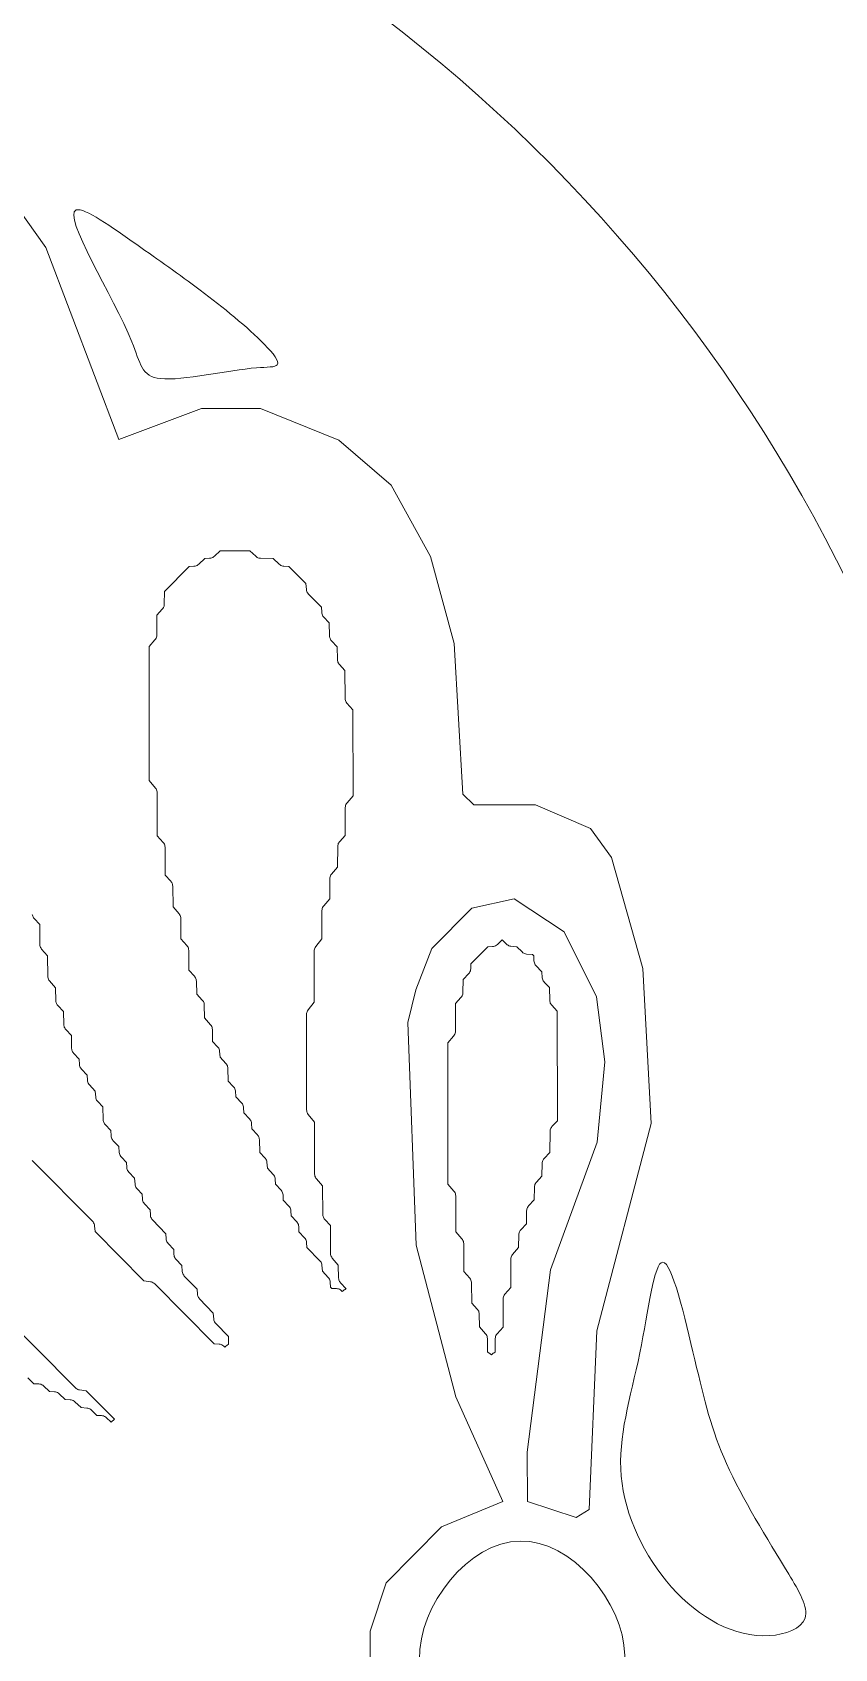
# Model space of a CAD drawing. Header units: inches. Extents: x 36 to 190, y -75 to 56.
# Drawn here: x 54.35 to 57.06, y 39.86 to 45.33 of the extents above; entities that cross this region are included whole.
import ezdxf

# ---------------------------------------------------------------- set-up
doc = ezdxf.new("R2010")
doc.units = ezdxf.units.IN
for name, color, linetype, lineweight in [('01_ORIGINAL_CAD', 7, 'CONTINUOUS', 20), ('02_APPROVED_PDF_OUTLINES', 7, 'CONTINUOUS', 15), ('04_APPROVED_PERIMETER', 7, 'CONTINUOUS', 15)]:
    doc.layers.add(name, color=color, linetype=linetype, lineweight=lineweight)

# ---------------------------------------------------------------- blocks, each defined once
blk = doc.blocks.new('01_SCALLOP')
at = {"layer": '01_ORIGINAL_CAD'}
blk.add_lwpolyline([(50.1404, 46.0145, -0.546754), (57.6505, 41.0455, 0.171391), (58.1845, 40.3509, 0.171391)], format="xyb", dxfattribs=at)
at = {"layer": '02_APPROVED_PDF_OUTLINES'}
for points in [[(53.9606, 41.2812), (54.4925, 40.7448), (54.4949, 40.7427), (54.4976, 40.7408), (54.5005, 40.7394), (54.5036, 40.7383), (54.5067, 40.7377), (54.5294, 40.7344), (54.6248, 40.6382), (54.6141, 40.628), (54.5973, 40.644), (54.5945, 40.6462), (54.5915, 40.6481), (54.5882, 40.6495), (54.5847, 40.6504), (54.5812, 40.6508), (54.5648, 40.6515), (54.5472, 40.669), (54.5445, 40.6712), (54.5416, 40.6731), (54.5385, 40.6746), (54.5352, 40.6756), (54.5318, 40.6761), (54.5118, 40.6779), (54.491, 40.6976), (54.4882, 40.6998), (54.4852, 40.7017), (54.4819, 40.7031), (54.4784, 40.704), (54.4749, 40.7044), (54.4582, 40.7051), (54.4379, 40.7244), (54.4351, 40.7266), (54.432, 40.7285), (54.4288, 40.7299), (54.4253, 40.7308), (54.4218, 40.7312), (54.405, 40.7319), (54.3847, 40.7512), (54.382, 40.7534), (54.3789, 40.7553), (54.3756, 40.7567), (54.3722, 40.7576), (54.3686, 40.758), (54.3519, 40.7587), (54.3316, 40.778)], [(54.3466, 42.3473), (54.3472, 42.3442), (54.3481, 42.3413), (54.3495, 42.3386), (54.3511, 42.336), (54.3531, 42.3336), (54.3719, 42.3135), (54.3722, 42.246), (54.3725, 42.2425), (54.3733, 42.239), (54.3745, 42.2357), (54.3763, 42.2325), (54.3784, 42.2297), (54.3986, 42.2066), (54.399, 42.1387), (54.3993, 42.1351), (54.4, 42.1316), (54.4013, 42.1283), (54.403, 42.1252), (54.4052, 42.1223), (54.4255, 42.0991), (54.4265, 42.0549), (54.4268, 42.0519), (54.4274, 42.049), (54.4284, 42.0461), (54.4297, 42.0434), (54.4313, 42.0408), (54.4332, 42.0385), (54.4522, 42.0181), (54.4532, 41.9744), (54.4535, 41.9714), (54.4541, 41.9685), (54.4551, 41.9656), (54.4564, 41.9629), (54.458, 41.9603), (54.4599, 41.958), (54.4789, 41.9376), (54.4799, 41.8939), (54.4802, 41.8909), (54.4808, 41.888), (54.4818, 41.8851), (54.4831, 41.8824), (54.4847, 41.8798), (54.4866, 41.8775), (54.5058, 41.8569), (54.5066, 41.8397), (54.507, 41.8362), (54.5079, 41.8328), (54.5093, 41.8296), (54.5111, 41.8265), (54.5133, 41.8238), (54.5325, 41.8033), (54.5332, 41.7861), (54.5336, 41.7826), (54.5345, 41.7792), (54.5359, 41.7759), (54.5377, 41.7729), (54.5399, 41.7701), (54.5595, 41.7491), (54.5613, 41.7288), (54.5619, 41.7254), (54.5628, 41.7221), (54.5643, 41.719), (54.5661, 41.7161), (54.5683, 41.7135), (54.5856, 41.6958), (54.5866, 41.6525), (54.5868, 41.6494), (54.5874, 41.6465), (54.5884, 41.6436), (54.5897, 41.6409), (54.5913, 41.6383), (54.5933, 41.636), (54.6125, 41.6154), (54.6132, 41.5983), (54.6136, 41.5948), (54.6145, 41.5913), (54.6159, 41.5881), (54.6177, 41.5851), (54.6199, 41.5823), (54.6395, 41.5613), (54.6413, 41.541), (54.6418, 41.5376), (54.6428, 41.5343), (54.6443, 41.5312), (54.6461, 41.5283), (54.6483, 41.5257), (54.6658, 41.5078), (54.6665, 41.4909), (54.6669, 41.4874), (54.6678, 41.484), (54.6692, 41.4808), (54.671, 41.4777), (54.6732, 41.475), (54.6928, 41.454), (54.6946, 41.4336), (54.6951, 41.4303), (54.6961, 41.427), (54.6976, 41.4239), (54.6994, 41.421), (54.7016, 41.4184), (54.7191, 41.4005), (54.7198, 41.3836), (54.7202, 41.3801), (54.7211, 41.3767), (54.7225, 41.3735), (54.7243, 41.3704), (54.7265, 41.3677), (54.7457, 41.3471), (54.7465, 41.33), (54.7468, 41.327), (54.7474, 41.324), (54.7485, 41.3212), (54.7498, 41.3185), (54.7515, 41.316), (54.7534, 41.3137), (54.7989, 41.2664), (54.7997, 41.2495), (54.8001, 41.246), (54.801, 41.2426), (54.8024, 41.2393), (54.8042, 41.2363), (54.8064, 41.2335), (54.8256, 41.213), (54.8263, 41.1958), (54.8268, 41.1923), (54.8276, 41.1889), (54.829, 41.1857), (54.8308, 41.1826), (54.833, 41.1799), (54.8526, 41.1589), (54.8544, 41.1385), (54.855, 41.1351), (54.856, 41.1318), (54.8574, 41.1287), (54.8593, 41.1258), (54.8615, 41.1232), (54.9055, 41.0785), (54.9062, 41.0617), (54.9065, 41.0587), (54.9072, 41.0558), (54.9082, 41.0529), (54.9096, 41.0503), (54.9112, 41.0477), (54.9132, 41.0455), (54.9591, 40.9977), (54.9609, 40.9776), (54.9615, 40.9741), (54.9625, 40.9709), (54.9639, 40.9677), (54.9658, 40.9648), (54.968, 40.9622), (55.0115, 40.918), (55.0116, 40.8914), (55.011, 40.8913), (55.0078, 40.8899), (55.0049, 40.8881), (55.0023, 40.886), (54.9986, 40.8825), (54.9948, 40.886), (54.9921, 40.8882), (54.989, 40.89), (54.9858, 40.8914), (54.9824, 40.8922), (54.9789, 40.8926), (54.9626, 40.8934), (54.7611, 41.0965), (54.7587, 41.0987), (54.756, 41.1005), (54.7531, 41.1019), (54.7501, 41.103), (54.7469, 41.1037), (54.7243, 41.1069), (54.5591, 41.2735), (54.5574, 41.2934), (54.5568, 41.2968), (54.5558, 41.3001), (54.5544, 41.3033), (54.5525, 41.3062), (54.5502, 41.3088), (54.3463, 41.5148)]]:
    blk.add_lwpolyline(points, dxfattribs=at)
for points in [[(54.9831, 43.5784), (55.0833, 43.5784), (55.1031, 43.5596), (55.1055, 43.5577), (55.1081, 43.556), (55.1108, 43.5547), (55.1137, 43.5537), (55.1167, 43.553), (55.1198, 43.5528), (55.1627, 43.5519), (55.1828, 43.5329), (55.1856, 43.5306), (55.1886, 43.5287), (55.1919, 43.5273), (55.1954, 43.5264), (55.1989, 43.526), (55.2152, 43.5253), (55.273, 43.467), (55.2748, 43.4471), (55.2753, 43.4437), (55.2763, 43.4404), (55.2777, 43.4372), (55.2796, 43.4343), (55.2818, 43.4317), (55.3258, 43.387), (55.3266, 43.3702), (55.327, 43.3667), (55.3279, 43.3633), (55.3292, 43.3601), (55.331, 43.357), (55.3333, 43.3543), (55.3522, 43.334), (55.3532, 43.2903), (55.3535, 43.2873), (55.3541, 43.2843), (55.3551, 43.2814), (55.3564, 43.2787), (55.358, 43.2761), (55.3599, 43.2738), (55.3789, 43.2535), (55.3799, 43.2098), (55.3802, 43.2068), (55.3808, 43.2038), (55.3818, 43.2009), (55.3831, 43.1982), (55.3847, 43.1956), (55.3866, 43.1933), (55.4054, 43.1732), (55.4059, 43.0789), (55.4061, 43.0753), (55.4069, 43.0718), (55.4082, 43.0685), (55.4099, 43.0654), (55.4121, 43.0625), (55.4322, 43.0395), (55.4328, 42.7485), (55.4127, 42.7254), (55.4106, 42.7226), (55.4089, 42.7194), (55.4076, 42.7161), (55.4068, 42.7126), (55.4066, 42.709), (55.4065, 42.6147), (55.3878, 42.5946), (55.3859, 42.5922), (55.3842, 42.5897), (55.3829, 42.5869), (55.382, 42.584), (55.3814, 42.581), (55.3811, 42.5779), (55.3803, 42.507), (55.3601, 42.4838), (55.3579, 42.481), (55.3562, 42.4778), (55.355, 42.4745), (55.3542, 42.471), (55.354, 42.4675), (55.3538, 42.3995), (55.3337, 42.3764), (55.3316, 42.3736), (55.3299, 42.3705), (55.3286, 42.3671), (55.3279, 42.3636), (55.3276, 42.3601), (55.3275, 42.2647), (55.3065, 42.2386), (55.3046, 42.2358), (55.3031, 42.2328), (55.3019, 42.2296), (55.3013, 42.2262), (55.301, 42.2229), (55.3014, 42.05), (55.2804, 42.0238), (55.2785, 42.021), (55.2769, 42.018), (55.2758, 42.0148), (55.2751, 42.0115), (55.2749, 42.0081), (55.2755, 41.686), (55.2758, 41.6827), (55.2764, 41.6794), (55.2776, 41.6762), (55.2791, 41.6732), (55.2811, 41.6704), (55.3022, 41.6442), (55.3028, 41.4684), (55.303, 41.4648), (55.3038, 41.4613), (55.3051, 41.458), (55.3068, 41.4549), (55.3089, 41.452), (55.3292, 41.4289), (55.3304, 41.3312), (55.3306, 41.3281), (55.3312, 41.3251), (55.3322, 41.3222), (55.3335, 41.3194), (55.3352, 41.3168), (55.3371, 41.3145), (55.3559, 41.2943), (55.3564, 41.2), (55.3566, 41.1965), (55.3574, 41.193), (55.3587, 41.1896), (55.3604, 41.1865), (55.3625, 41.1837), (55.3829, 41.1604), (55.3839, 41.1163), (55.3842, 41.1132), (55.3848, 41.1103), (55.3858, 41.1074), (55.3871, 41.1047), (55.3887, 41.1021), (55.3906, 41.0998), (55.4094, 41.0797), (55.4094, 41.0796), (55.4088, 41.0794), (55.4056, 41.0781), (55.4027, 41.0763), (55.4001, 41.0741), (55.3964, 41.0707), (55.3926, 41.0742), (55.3899, 41.0764), (55.3868, 41.0782), (55.3836, 41.0795), (55.3802, 41.0804), (55.3767, 41.0808), (55.3604, 41.0815), (55.3562, 41.0857), (55.3555, 41.1025), (55.3551, 41.106), (55.3542, 41.1094), (55.3528, 41.1127), (55.351, 41.1157), (55.3488, 41.1184), (55.3292, 41.1394), (55.3274, 41.1598), (55.3269, 41.1632), (55.3259, 41.1665), (55.3244, 41.1696), (55.3226, 41.1725), (55.3203, 41.1751), (55.2763, 41.2198), (55.2756, 41.2366), (55.2752, 41.2401), (55.2743, 41.2435), (55.2729, 41.2468), (55.2711, 41.2498), (55.2689, 41.2526), (55.2497, 41.2731), (55.2489, 41.2903), (55.2485, 41.2938), (55.2476, 41.2972), (55.2463, 41.3005), (55.2445, 41.3035), (55.2422, 41.3062), (55.2231, 41.3268), (55.2223, 41.3439), (55.2219, 41.3474), (55.221, 41.3509), (55.2196, 41.3541), (55.2178, 41.3571), (55.2156, 41.3599), (55.1964, 41.3804), (55.1957, 41.3976), (55.1953, 41.4011), (55.1944, 41.4045), (55.193, 41.4078), (55.1912, 41.4108), (55.189, 41.4135), (55.1698, 41.4341), (55.169, 41.4513), (55.1686, 41.4548), (55.1677, 41.4582), (55.1663, 41.4614), (55.1645, 41.4645), (55.1623, 41.4672), (55.1427, 41.4882), (55.1409, 41.5086), (55.1404, 41.512), (55.1394, 41.5152), (55.138, 41.5183), (55.1361, 41.5212), (55.1339, 41.5238), (55.1167, 41.5415), (55.1157, 41.5849), (55.1154, 41.5879), (55.1148, 41.5909), (55.1138, 41.5937), (55.1125, 41.5965), (55.1109, 41.599), (55.109, 41.6014), (55.0898, 41.6219), (55.089, 41.6391), (55.0886, 41.6426), (55.0877, 41.646), (55.0864, 41.6493), (55.0845, 41.6523), (55.0823, 41.655), (55.0631, 41.6756), (55.0624, 41.6927), (55.062, 41.6962), (55.0611, 41.6997), (55.0597, 41.7029), (55.0579, 41.7059), (55.0557, 41.7087), (55.0361, 41.7297), (55.0343, 41.7501), (55.0338, 41.7534), (55.0328, 41.7567), (55.0313, 41.7598), (55.0295, 41.7627), (55.0273, 41.7653), (55.01, 41.783), (55.009, 41.8264), (55.0088, 41.8294), (55.0082, 41.8324), (55.0072, 41.8352), (55.0059, 41.838), (55.0043, 41.8405), (55.0023, 41.8428), (54.9827, 41.8638), (54.9809, 41.8842), (54.9804, 41.8876), (54.9794, 41.8909), (54.978, 41.894), (54.9761, 41.8969), (54.9739, 41.8995), (54.9569, 41.917), (54.9566, 41.9573), (54.9563, 41.9609), (54.9555, 41.9644), (54.9542, 41.9677), (54.9525, 41.9708), (54.9504, 41.9736), (54.93, 41.9969), (54.929, 42.041), (54.9288, 42.044), (54.9281, 42.047), (54.9272, 42.0499), (54.9259, 42.0526), (54.9242, 42.0552), (54.9223, 42.0575), (54.9033, 42.0778), (54.9023, 42.1215), (54.9021, 42.1245), (54.9014, 42.1275), (54.9005, 42.1304), (54.8992, 42.1331), (54.8975, 42.1357), (54.8956, 42.138), (54.8768, 42.1581), (54.8764, 42.2256), (54.8761, 42.2292), (54.8754, 42.2327), (54.8741, 42.236), (54.8724, 42.2391), (54.8702, 42.242), (54.85, 42.265), (54.8497, 42.333), (54.8494, 42.3365), (54.8486, 42.34), (54.8474, 42.3433), (54.8456, 42.3465), (54.8435, 42.3493), (54.8232, 42.3725), (54.8221, 42.4434), (54.8218, 42.4464), (54.8212, 42.4494), (54.8203, 42.4523), (54.8189, 42.4551), (54.8173, 42.4577), (54.8153, 42.46), (54.7966, 42.4802), (54.7961, 42.5745), (54.7958, 42.578), (54.7951, 42.5815), (54.7938, 42.5848), (54.7921, 42.588), (54.7899, 42.5908), (54.7698, 42.6138), (54.7695, 42.7594), (54.7693, 42.7627), (54.7686, 42.766), (54.7674, 42.7692), (54.7659, 42.7722), (54.764, 42.775), (54.7429, 42.8011), (54.7427, 42.8935), (54.742, 43.2538), (54.7621, 43.2768), (54.7642, 43.2796), (54.7659, 43.2828), (54.7672, 43.2861), (54.7679, 43.2896), (54.7682, 43.2932), (54.7683, 43.3606), (54.787, 43.3808), (54.789, 43.3831), (54.7906, 43.3857), (54.7919, 43.3884), (54.7928, 43.3913), (54.7935, 43.3943), (54.7937, 43.3973), (54.7945, 43.4405), (54.8779, 43.5251), (54.8942, 43.5258), (54.8977, 43.5262), (54.9012, 43.5271), (54.9045, 43.5285), (54.9075, 43.5304), (54.9103, 43.5327), (54.9305, 43.5519), (54.9472, 43.5527), (54.9507, 43.5531), (54.9542, 43.554), (54.9575, 43.5554), (54.9606, 43.5573), (54.9633, 43.5595)], [(55.8879, 40.8653), (55.8876, 40.9112), (55.8873, 40.9148), (55.8865, 40.9183), (55.8853, 40.9216), (55.8836, 40.9247), (55.8814, 40.9276), (55.8611, 40.9508), (55.86, 40.995), (55.8598, 40.998), (55.8592, 41.0009), (55.8582, 41.0038), (55.8569, 41.0066), (55.8553, 41.0091), (55.8533, 41.0114), (55.8345, 41.0316), (55.8342, 41.0991), (55.8339, 41.1026), (55.8331, 41.1061), (55.8318, 41.1094), (55.8301, 41.1126), (55.828, 41.1154), (55.8078, 41.1385), (55.8074, 41.2332), (55.8071, 41.2368), (55.8063, 41.2403), (55.805, 41.2436), (55.8033, 41.2467), (55.8012, 41.2496), (55.781, 41.2726), (55.7805, 41.3942), (55.7802, 41.3978), (55.7795, 41.4013), (55.7782, 41.4046), (55.7765, 41.4077), (55.7743, 41.4106), (55.7542, 41.4336), (55.7533, 41.9125), (55.7733, 41.9356), (55.7754, 41.9384), (55.7772, 41.9415), (55.7784, 41.9449), (55.7792, 41.9484), (55.7794, 41.9519), (55.7795, 42.0462), (55.7982, 42.0664), (55.8001, 42.0687), (55.8018, 42.0713), (55.8031, 42.074), (55.804, 42.0769), (55.8046, 42.0799), (55.8049, 42.0829), (55.8057, 42.1266), (55.8246, 42.1469), (55.8268, 42.1497), (55.8286, 42.1527), (55.83, 42.156), (55.8309, 42.1594), (55.8313, 42.1629), (55.8319, 42.1796), (55.889, 42.2375), (55.9053, 42.2382), (55.9088, 42.2386), (55.9123, 42.2396), (55.9156, 42.241), (55.9186, 42.2428), (55.9214, 42.2451), (55.938, 42.2609), (55.952, 42.2469), (55.9547, 42.2446), (55.9576, 42.2428), (55.9607, 42.2413), (55.964, 42.2403), (55.9674, 42.2397), (55.9871, 42.238), (56.0052, 42.2201), (56.0078, 42.2178), (56.0107, 42.216), (56.0138, 42.2145), (56.0172, 42.2135), (56.0206, 42.2129), (56.0401, 42.2112), (56.0447, 42.2066), (56.0455, 42.1898), (56.0459, 42.1863), (56.0468, 42.1829), (56.0482, 42.1796), (56.05, 42.1766), (56.0522, 42.1739), (56.0718, 42.1529), (56.0736, 42.1325), (56.0741, 42.1291), (56.0751, 42.1258), (56.0765, 42.1227), (56.0784, 42.1199), (56.0806, 42.1172), (56.0978, 42.0996), (56.0988, 42.0562), (56.0991, 42.0532), (56.0997, 42.0502), (56.1007, 42.0473), (56.102, 42.0446), (56.1036, 42.0421), (56.1055, 42.0397), (56.1243, 42.0196), (56.125, 41.649), (56.1063, 41.6289), (56.1044, 41.6265), (56.1028, 41.6239), (56.1014, 41.6212), (56.1005, 41.6183), (56.0999, 41.6153), (56.0997, 41.6122), (56.0988, 41.5418), (56.08, 41.5215), (56.0781, 41.5192), (56.0764, 41.5166), (56.0751, 41.5139), (56.0742, 41.511), (56.0736, 41.508), (56.0733, 41.505), (56.0725, 41.4613), (56.0536, 41.441), (56.0517, 41.4386), (56.0501, 41.4361), (56.0488, 41.4333), (56.0478, 41.4305), (56.0472, 41.4275), (56.0469, 41.4245), (56.0461, 41.3808), (56.0272, 41.3604), (56.0253, 41.3581), (56.0237, 41.3555), (56.0224, 41.3528), (56.0214, 41.3499), (56.0208, 41.3469), (56.0205, 41.3439), (56.0197, 41.3002), (56.0008, 41.2799), (55.9989, 41.2776), (55.9973, 41.275), (55.996, 41.2723), (55.995, 41.2694), (55.9944, 41.2664), (55.9942, 41.2634), (55.9933, 41.2192), (55.9731, 41.196), (55.9709, 41.1931), (55.9692, 41.19), (55.9679, 41.1866), (55.9672, 41.1831), (55.9669, 41.1796), (55.9668, 41.0848), (55.9468, 41.0617), (55.9446, 41.0589), (55.9429, 41.0558), (55.9417, 41.0524), (55.9409, 41.0489), (55.9406, 41.0454), (55.9406, 40.9506), (55.9205, 40.9275), (55.9183, 40.9247), (55.9166, 40.9216), (55.9154, 40.9182), (55.9146, 40.9147), (55.9143, 40.9112), (55.9142, 40.8653), (55.9135, 40.8651), (55.9104, 40.8637), (55.9075, 40.862), (55.9048, 40.8598), (55.9011, 40.8563), (55.8974, 40.8598), (55.8947, 40.862), (55.8918, 40.8637), (55.8887, 40.8651)]]:
    blk.add_lwpolyline(points, close=True, dxfattribs=at)
for points, knots in [([(54.4955, 44.732), (54.5225, 44.7417), (54.6177, 44.6729), (54.7002, 44.6146), (54.7761, 44.561), (54.8413, 44.5162), (54.9156, 44.4602), (54.9912, 44.4033), (55.0762, 44.3347), (55.1328, 44.2769), (55.1626, 44.2465), (55.1845, 44.2191), (55.1763, 44.2079), (55.1696, 44.1987), (55.1425, 44.2005), (55.1055, 44.1976), (55.0121, 44.1902), (54.8551, 44.1527), (54.7807, 44.1609), (54.7149, 44.1682), (54.7137, 44.2113), (54.6839, 44.2856), (54.6236, 44.436), (54.4462, 44.7144), (54.4955, 44.732)], [0, 0, 0, 0, 0.133458, 0.133458, 0.133458, 0.256225, 0.256225, 0.256225, 0.380923, 0.380923, 0.380923, 0.446528, 0.446528, 0.446528, 0.500426, 0.500426, 0.500426, 0.636497, 0.636497, 0.636497, 0.756742, 0.756742, 0.756742, 1, 1, 1, 1]), ([(56.4816, 41.1703), (56.5129, 41.1705), (56.556, 40.9848), (56.5902, 40.8391), (56.6224, 40.7023), (56.6468, 40.6009), (56.6972, 40.4885), (56.7509, 40.3687), (56.834, 40.2364), (56.9079, 40.1145), (56.9425, 40.0574), (56.975, 40.0026), (56.9632, 39.9654), (56.9517, 39.9288), (56.8972, 39.9093), (56.8425, 39.9058), (56.605, 39.8908), (56.3647, 40.1793), (56.341, 40.4457), (56.329, 40.5801), (56.3722, 40.7088), (56.4037, 40.8628), (56.4329, 41.0056), (56.4521, 41.1701), (56.4816, 41.1703)], [0, 0, 0, 0, 0.127595, 0.127595, 0.127595, 0.247493, 0.247493, 0.247493, 0.375386, 0.375386, 0.375386, 0.435352, 0.435352, 0.435352, 0.494355, 0.494355, 0.494355, 0.750733, 0.750733, 0.750733, 0.880041, 0.880041, 0.880041, 1, 1, 1, 1]), ([(55.9985, 40.2262), (56.1719, 40.2289), (56.3492, 40.0223), (56.3526, 39.8387), (56.3561, 39.6545), (56.1847, 39.4933), (56.0107, 39.4905), (55.8376, 39.4876), (55.6619, 39.6414), (55.658, 39.8246), (55.654, 40.0091), (55.8242, 40.2234), (55.9985, 40.2262)], [0, 0, 0, 0, 0.249648, 0.249648, 0.249648, 0.50001, 0.50001, 0.50001, 0.749068, 0.749068, 0.749068, 1, 1, 1, 1])]:
    blk.add_open_spline(points, degree=3, knots=knots, dxfattribs=at)
at = {"layer": '04_APPROVED_PERIMETER'}
blk.add_lwpolyline([(54.2594, 44.7926), (54.3925, 44.6048), (54.6392, 43.9546), (54.9191, 44.0596), (55.1189, 44.0597), (55.3846, 43.9526), (55.5619, 43.8005), (55.6951, 43.559), (55.7753, 43.2639), (55.804, 42.7544), (55.8415, 42.7186), (56.0505, 42.7184), (56.2365, 42.6381), (56.3076, 42.5396), (56.4145, 42.1639), (56.442, 41.6394), (56.2578, 40.9382), (56.2321, 40.333), (56.1879, 40.3061), (56.0232, 40.3596), (56.0229, 40.5264), (56.1013, 41.1438), (56.2595, 41.5766), (56.2858, 41.8479), (56.2577, 42.0683), (56.1479, 42.2878), (55.9778, 42.3995), (55.8345, 42.3681), (55.7001, 42.2315), (55.6451, 42.0919), (55.6185, 41.9816), (55.6468, 41.2272), (55.7813, 40.7145), (55.9401, 40.3596), (55.7323, 40.2745), (55.545, 40.0842), (55.4908, 39.9205), (55.4902, 39.7777)], dxfattribs=at)

msp = doc.modelspace()

# ---------------------------------------------------------------- block references
msp.add_blockref('01_SCALLOP', (0, 0))

doc.saveas('drawing.dxf')
